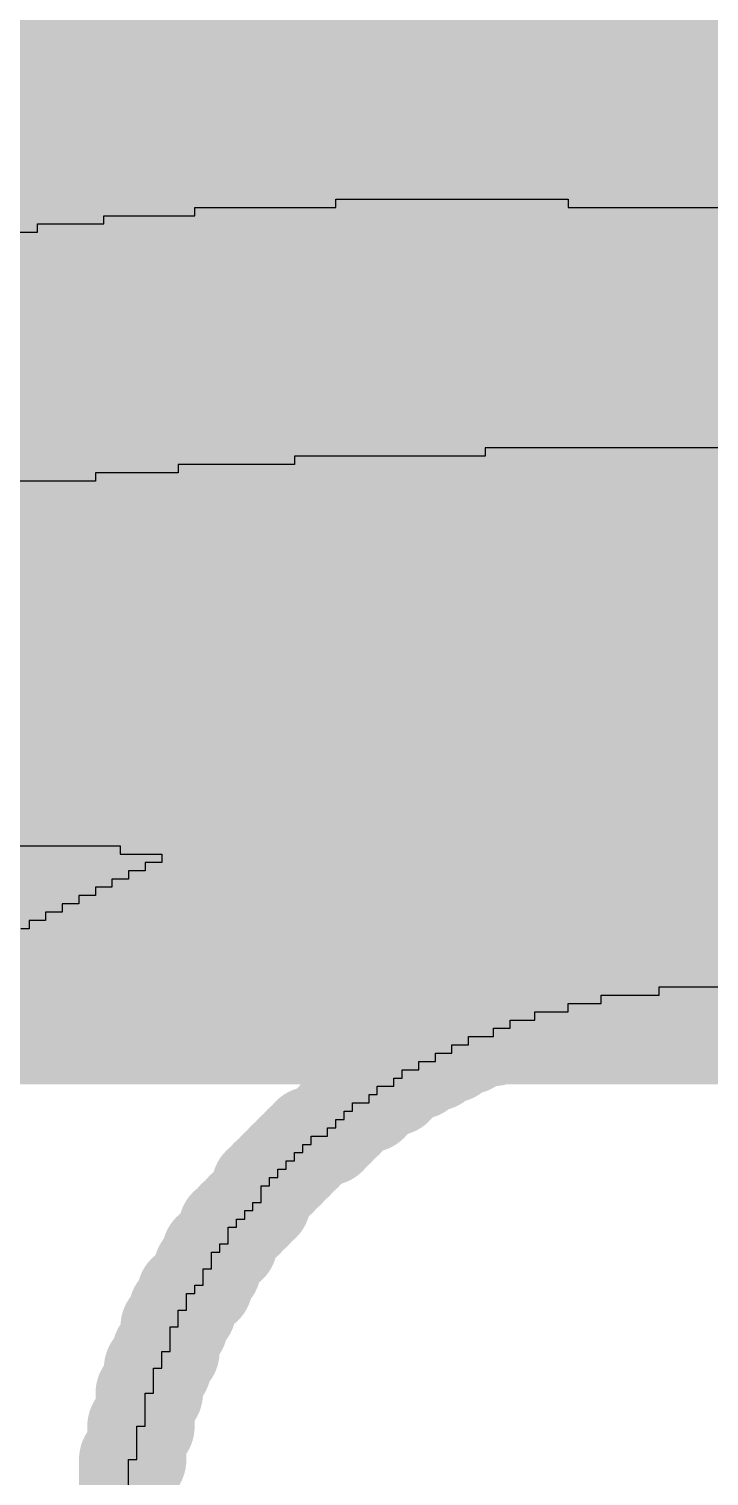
# Model space of a CAD drawing. Header units: inches. Extents: x -0.03 to 9.71, y 0.01 to 4.44.
# Drawn here: x 0.1701 to 0.2044, y 0.7502 to 0.8232 of the extents above; entities that cross this region are included whole.
import ezdxf

# ---------------------------------------------------------------- set-up
doc = ezdxf.new("R2010")
doc.units = ezdxf.units.IN
doc.header["$MEASUREMENT"] = 0
doc.layers.add('Bottom Solder', color=6, linetype='Continuous')
doc.layers.add('Top Overlay', color=2, linetype='Continuous')

msp = doc.modelspace()

# ---------------------------------------------------------------- hatches: boundary and pattern name
at = {"layer": 'Bottom Solder'}
msp.add_hatch(color=6, dxfattribs=at).paths.add_polyline_path([(0.025136, 0.77), (4.305573, 0.77), (4.305573, 0.976379), (0.025136, 0.976379)])

# ---------------------------------------------------------------- linework, layer by layer
at = {"layer": 'Top Overlay'}
for p, q in [((0.185575, 0.814225), (0.185575, 0.814642)), ((0.185575, 0.814642), (0.197284, 0.814642)), ((0.197284, 0.814642), (0.197284, 0.814225)), ((0.173867, 0.81339), (0.173867, 0.813807)), ((0.173867, 0.813807), (0.178469, 0.813807)), ((0.178469, 0.813807), (0.178469, 0.814225)), ((0.178469, 0.814225), (0.185575, 0.814225)), ((0.197284, 0.814225), (0.206902, 0.814225)), ((0.170524, 0.812969), (0.170524, 0.81339)), ((0.170524, 0.81339), (0.173867, 0.81339)), ((0.167595, 0.812969), (0.170524, 0.812969)), ((0.208992, 0.802099), (0.193103, 0.802099)), ((0.193103, 0.802099), (0.193103, 0.801681)), ((0.193103, 0.801681), (0.183485, 0.801681)), ((0.183485, 0.801681), (0.183485, 0.801264)), ((0.17763, 0.800843), (0.173449, 0.800843)), ((0.173449, 0.800843), (0.173449, 0.800425)), ((0.183485, 0.801264), (0.17763, 0.801264)), ((0.17763, 0.801264), (0.17763, 0.800843)), ((0.173449, 0.800425), (0.169268, 0.800425)), ((0.15965, 0.782028), (0.174705, 0.782028)), ((0.174705, 0.782028), (0.174705, 0.78161)), ((0.174705, 0.78161), (0.176796, 0.78161)), ((0.176796, 0.78161), (0.176796, 0.781189)), ((0.176796, 0.781189), (0.175957, 0.781189)), ((0.175957, 0.781189), (0.175957, 0.780772)), ((0.175122, 0.780354), (0.174284, 0.780354)), ((0.174284, 0.780354), (0.174284, 0.779937)), ((0.175957, 0.780772), (0.175122, 0.780772)), ((0.175122, 0.780772), (0.175122, 0.780354)), ((0.173449, 0.779516), (0.172615, 0.779516)), ((0.172615, 0.779516), (0.172615, 0.779099)), ((0.174284, 0.779937), (0.173449, 0.779937)), ((0.173449, 0.779937), (0.173449, 0.779516)), ((0.171776, 0.778681), (0.170941, 0.778681)), ((0.170941, 0.778681), (0.170941, 0.778264)), ((0.172615, 0.779099), (0.171776, 0.779099)), ((0.171776, 0.779099), (0.171776, 0.778681)), ((0.170941, 0.778264), (0.170103, 0.778264)), ((0.170103, 0.778264), (0.170103, 0.777846)), ((0.170103, 0.777846), (0.169685, 0.777846)), ((0.198957, 0.774083), (0.198957, 0.7745)), ((0.198957, 0.7745), (0.201886, 0.7745)), ((0.201886, 0.7745), (0.201886, 0.774917)), ((0.201886, 0.774917), (0.208158, 0.774917)), ((0.195611, 0.773244), (0.195611, 0.773665)), ((0.195611, 0.773665), (0.197284, 0.773665)), ((0.197284, 0.773665), (0.197284, 0.774083)), ((0.197284, 0.774083), (0.198957, 0.774083)), ((0.194359, 0.772827), (0.194359, 0.773244)), ((0.194359, 0.773244), (0.195611, 0.773244)), ((0.192268, 0.771992), (0.192268, 0.772409)), ((0.192268, 0.772409), (0.19352, 0.772409)), ((0.19352, 0.772409), (0.19352, 0.772827)), ((0.19352, 0.772827), (0.194359, 0.772827)), ((0.190595, 0.771154), (0.190595, 0.771575)), ((0.190595, 0.771575), (0.19143, 0.771575)), ((0.19143, 0.771575), (0.19143, 0.771992)), ((0.19143, 0.771992), (0.192268, 0.771992)), ((0.188922, 0.770319), (0.188922, 0.770736)), ((0.188922, 0.770736), (0.189756, 0.770736)), ((0.189756, 0.770736), (0.189756, 0.771154)), ((0.189756, 0.771154), (0.190595, 0.771154)), ((0.188504, 0.769902), (0.188504, 0.770319)), ((0.188504, 0.770319), (0.188922, 0.770319)), ((0.187248, 0.769063), (0.187248, 0.76948)), ((0.187248, 0.76948), (0.187666, 0.76948)), ((0.187666, 0.76948), (0.187666, 0.769902)), ((0.187666, 0.769902), (0.188504, 0.769902)), ((0.185993, 0.768228), (0.185993, 0.768646)), ((0.185993, 0.768646), (0.186414, 0.768646)), ((0.186414, 0.768646), (0.186414, 0.769063)), ((0.186414, 0.769063), (0.187248, 0.769063)), ((0.185158, 0.76739), (0.185158, 0.767811)), ((0.185158, 0.767811), (0.185575, 0.767811)), ((0.185575, 0.767811), (0.185575, 0.768228)), ((0.185575, 0.768228), (0.185993, 0.768228)), ((0.184323, 0.766972), (0.184323, 0.76739)), ((0.184323, 0.76739), (0.185158, 0.76739)), ((0.183485, 0.766138), (0.183485, 0.766555)), ((0.183485, 0.766555), (0.183902, 0.766555)), ((0.183902, 0.766555), (0.183902, 0.766972)), ((0.183902, 0.766972), (0.184323, 0.766972)), ((0.18265, 0.765299), (0.18265, 0.765717)), ((0.18265, 0.765717), (0.183067, 0.765717)), ((0.183067, 0.765717), (0.183067, 0.766138)), ((0.183067, 0.766138), (0.183485, 0.766138)), ((0.181811, 0.764047), (0.181811, 0.764882)), ((0.181811, 0.764882), (0.182229, 0.764882)), ((0.182229, 0.764882), (0.182229, 0.765299)), ((0.182229, 0.765299), (0.18265, 0.765299)), ((0.180977, 0.763209), (0.180977, 0.76363)), ((0.180977, 0.76363), (0.181394, 0.76363)), ((0.181394, 0.76363), (0.181394, 0.764047)), ((0.181394, 0.764047), (0.181811, 0.764047)), ((0.180138, 0.761957), (0.180138, 0.762791)), ((0.180138, 0.762791), (0.180559, 0.762791)), ((0.180559, 0.762791), (0.180559, 0.763209)), ((0.180559, 0.763209), (0.180977, 0.763209)), ((0.179721, 0.761536), (0.179721, 0.761957)), ((0.179721, 0.761957), (0.180138, 0.761957)), ((0.179304, 0.760701), (0.179304, 0.761536)), ((0.179304, 0.761536), (0.179721, 0.761536)), ((0.178886, 0.759866), (0.178886, 0.760701)), ((0.178886, 0.760701), (0.179304, 0.760701)), ((0.178469, 0.759445), (0.178469, 0.759866)), ((0.178469, 0.759866), (0.178886, 0.759866)), ((0.178048, 0.75861), (0.178048, 0.759445)), ((0.178048, 0.759445), (0.178469, 0.759445)), ((0.17763, 0.757776), (0.17763, 0.75861)), ((0.17763, 0.75861), (0.178048, 0.75861)), ((0.177213, 0.75652), (0.177213, 0.757776)), ((0.177213, 0.757776), (0.17763, 0.757776)), ((0.176796, 0.755681), (0.176796, 0.75652)), ((0.176796, 0.75652), (0.177213, 0.75652)), ((0.176378, 0.754429), (0.176378, 0.755681)), ((0.176378, 0.755681), (0.176796, 0.755681)), ((0.175957, 0.752756), (0.175957, 0.754429)), ((0.175957, 0.754429), (0.176378, 0.754429)), ((0.17554, 0.751083), (0.17554, 0.752756)), ((0.17554, 0.752756), (0.175957, 0.752756)), ((0.175122, 0.746484), (0.175122, 0.751083)), ((0.175122, 0.751083), (0.17554, 0.751083))]:
    msp.add_line(p, q, dxfattribs=at)
for points in [[(0.178469, 0.814225, 0.005, 0.005, 0), (0.185575, 0.814225, 0.005, 0.005, 0)], [(0.178469, 0.813807, 0.005, 0.005, 0), (0.178469, 0.814225, 0.005, 0.005, 0)], [(0.185575, 0.814642, 0.005, 0.005, 0), (0.197284, 0.814642, 0.005, 0.005, 0)], [(0.185575, 0.814225, 0.005, 0.005, 0), (0.185575, 0.814642, 0.005, 0.005, 0)], [(0.197284, 0.814225, 0.005, 0.005, 0), (0.197284, 0.814642, 0.005, 0.005, 0)], [(0.197284, 0.814225, 0.005, 0.005, 0), (0.206902, 0.814225, 0.005, 0.005, 0)], [(0.173867, 0.813807, 0.005, 0.005, 0), (0.178469, 0.813807, 0.005, 0.005, 0)], [(0.173867, 0.81339, 0.005, 0.005, 0), (0.173867, 0.813807, 0.005, 0.005, 0)], [(0.167595, 0.812969, 0.005, 0.005, 0), (0.170524, 0.812969, 0.005, 0.005, 0)], [(0.170524, 0.812969, 0.005, 0.005, 0), (0.170524, 0.81339, 0.005, 0.005, 0)], [(0.170524, 0.81339, 0.005, 0.005, 0), (0.173867, 0.81339, 0.005, 0.005, 0)], [(0.193103, 0.801681, 0.005, 0.005, 0), (0.193103, 0.802099, 0.005, 0.005, 0)], [(0.193103, 0.802099, 0.005, 0.005, 0), (0.208992, 0.802099, 0.005, 0.005, 0)], [(0.17763, 0.800843, 0.005, 0.005, 0), (0.17763, 0.801264, 0.005, 0.005, 0)], [(0.17763, 0.801264, 0.005, 0.005, 0), (0.183485, 0.801264, 0.005, 0.005, 0)], [(0.183485, 0.801264, 0.005, 0.005, 0), (0.183485, 0.801681, 0.005, 0.005, 0)], [(0.183485, 0.801681, 0.005, 0.005, 0), (0.193103, 0.801681, 0.005, 0.005, 0)], [(0.169268, 0.800008, 0.005, 0.005, 0), (0.169268, 0.800425, 0.005, 0.005, 0)], [(0.169268, 0.800425, 0.005, 0.005, 0), (0.173449, 0.800425, 0.005, 0.005, 0)], [(0.173449, 0.800425, 0.005, 0.005, 0), (0.173449, 0.800843, 0.005, 0.005, 0)], [(0.173449, 0.800843, 0.005, 0.005, 0), (0.17763, 0.800843, 0.005, 0.005, 0)], [(0.165922, 0.800008, 0.005, 0.005, 0), (0.169268, 0.800008, 0.005, 0.005, 0)], [(0.15965, 0.782028, 0.005, 0.005, 0), (0.174705, 0.782028, 0.005, 0.005, 0)], [(0.174705, 0.78161, 0.005, 0.005, 0), (0.174705, 0.782028, 0.005, 0.005, 0)], [(0.174705, 0.78161, 0.005, 0.005, 0), (0.176796, 0.78161, 0.005, 0.005, 0)], [(0.176796, 0.781189, 0.005, 0.005, 0), (0.176796, 0.78161, 0.005, 0.005, 0)], [(0.175122, 0.780354, 0.005, 0.005, 0), (0.175122, 0.780772, 0.005, 0.005, 0)], [(0.175122, 0.780772, 0.005, 0.005, 0), (0.175957, 0.780772, 0.005, 0.005, 0)], [(0.175957, 0.780772, 0.005, 0.005, 0), (0.175957, 0.781189, 0.005, 0.005, 0)], [(0.175957, 0.781189, 0.005, 0.005, 0), (0.176796, 0.781189, 0.005, 0.005, 0)], [(0.173449, 0.779937, 0.005, 0.005, 0), (0.174284, 0.779937, 0.005, 0.005, 0)], [(0.173449, 0.779516, 0.005, 0.005, 0), (0.173449, 0.779937, 0.005, 0.005, 0)], [(0.174284, 0.779937, 0.005, 0.005, 0), (0.174284, 0.780354, 0.005, 0.005, 0)], [(0.174284, 0.780354, 0.005, 0.005, 0), (0.175122, 0.780354, 0.005, 0.005, 0)], [(0.171776, 0.778681, 0.005, 0.005, 0), (0.171776, 0.779099, 0.005, 0.005, 0)], [(0.171776, 0.779099, 0.005, 0.005, 0), (0.172615, 0.779099, 0.005, 0.005, 0)], [(0.172615, 0.779099, 0.005, 0.005, 0), (0.172615, 0.779516, 0.005, 0.005, 0)], [(0.172615, 0.779516, 0.005, 0.005, 0), (0.173449, 0.779516, 0.005, 0.005, 0)], [(0.170941, 0.778681, 0.005, 0.005, 0), (0.171776, 0.778681, 0.005, 0.005, 0)], [(0.170941, 0.778264, 0.005, 0.005, 0), (0.170941, 0.778681, 0.005, 0.005, 0)], [(0.169685, 0.777425, 0.005, 0.005, 0), (0.169685, 0.777846, 0.005, 0.005, 0)], [(0.169685, 0.777846, 0.005, 0.005, 0), (0.170103, 0.777846, 0.005, 0.005, 0)], [(0.170103, 0.778264, 0.005, 0.005, 0), (0.170941, 0.778264, 0.005, 0.005, 0)], [(0.170103, 0.777846, 0.005, 0.005, 0), (0.170103, 0.778264, 0.005, 0.005, 0)], [(0.168012, 0.776591, 0.005, 0.005, 0), (0.168012, 0.777008, 0.005, 0.005, 0)], [(0.168012, 0.777008, 0.005, 0.005, 0), (0.168851, 0.777008, 0.005, 0.005, 0)], [(0.168851, 0.777425, 0.005, 0.005, 0), (0.169685, 0.777425, 0.005, 0.005, 0)], [(0.168851, 0.777008, 0.005, 0.005, 0), (0.168851, 0.777425, 0.005, 0.005, 0)], [(0.167595, 0.776591, 0.005, 0.005, 0), (0.168012, 0.776591, 0.005, 0.005, 0)], [(0.201886, 0.774917, 0.005, 0.005, 0), (0.208158, 0.774917, 0.005, 0.005, 0)], [(0.201886, 0.7745, 0.005, 0.005, 0), (0.201886, 0.774917, 0.005, 0.005, 0)], [(0.197284, 0.774083, 0.005, 0.005, 0), (0.198957, 0.774083, 0.005, 0.005, 0)], [(0.197284, 0.773665, 0.005, 0.005, 0), (0.197284, 0.774083, 0.005, 0.005, 0)], [(0.198957, 0.7745, 0.005, 0.005, 0), (0.201886, 0.7745, 0.005, 0.005, 0)], [(0.198957, 0.774083, 0.005, 0.005, 0), (0.198957, 0.7745, 0.005, 0.005, 0)], [(0.195611, 0.773244, 0.005, 0.005, 0), (0.195611, 0.773665, 0.005, 0.005, 0)], [(0.195611, 0.773665, 0.005, 0.005, 0), (0.197284, 0.773665, 0.005, 0.005, 0)], [(0.19352, 0.772827, 0.005, 0.005, 0), (0.194359, 0.772827, 0.005, 0.005, 0)], [(0.19352, 0.772409, 0.005, 0.005, 0), (0.19352, 0.772827, 0.005, 0.005, 0)], [(0.194359, 0.773244, 0.005, 0.005, 0), (0.195611, 0.773244, 0.005, 0.005, 0)], [(0.194359, 0.772827, 0.005, 0.005, 0), (0.194359, 0.773244, 0.005, 0.005, 0)], [(0.19143, 0.771992, 0.005, 0.005, 0), (0.192268, 0.771992, 0.005, 0.005, 0)], [(0.19143, 0.771575, 0.005, 0.005, 0), (0.19143, 0.771992, 0.005, 0.005, 0)], [(0.192268, 0.772409, 0.005, 0.005, 0), (0.19352, 0.772409, 0.005, 0.005, 0)], [(0.192268, 0.771992, 0.005, 0.005, 0), (0.192268, 0.772409, 0.005, 0.005, 0)], [(0.189756, 0.770736, 0.005, 0.005, 0), (0.189756, 0.771154, 0.005, 0.005, 0)], [(0.189756, 0.771154, 0.005, 0.005, 0), (0.190595, 0.771154, 0.005, 0.005, 0)], [(0.190595, 0.771575, 0.005, 0.005, 0), (0.19143, 0.771575, 0.005, 0.005, 0)], [(0.190595, 0.771154, 0.005, 0.005, 0), (0.190595, 0.771575, 0.005, 0.005, 0)], [(0.188922, 0.770736, 0.005, 0.005, 0), (0.189756, 0.770736, 0.005, 0.005, 0)], [(0.188922, 0.770319, 0.005, 0.005, 0), (0.188922, 0.770736, 0.005, 0.005, 0)], [(0.187666, 0.769902, 0.005, 0.005, 0), (0.188504, 0.769902, 0.005, 0.005, 0)], [(0.187666, 0.76948, 0.005, 0.005, 0), (0.187666, 0.769902, 0.005, 0.005, 0)], [(0.188504, 0.769902, 0.005, 0.005, 0), (0.188504, 0.770319, 0.005, 0.005, 0)], [(0.188504, 0.770319, 0.005, 0.005, 0), (0.188922, 0.770319, 0.005, 0.005, 0)], [(0.186414, 0.769063, 0.005, 0.005, 0), (0.187248, 0.769063, 0.005, 0.005, 0)], [(0.186414, 0.768646, 0.005, 0.005, 0), (0.186414, 0.769063, 0.005, 0.005, 0)], [(0.187248, 0.769063, 0.005, 0.005, 0), (0.187248, 0.76948, 0.005, 0.005, 0)], [(0.187248, 0.76948, 0.005, 0.005, 0), (0.187666, 0.76948, 0.005, 0.005, 0)], [(0.185575, 0.768228, 0.005, 0.005, 0), (0.185993, 0.768228, 0.005, 0.005, 0)], [(0.185575, 0.767811, 0.005, 0.005, 0), (0.185575, 0.768228, 0.005, 0.005, 0)], [(0.185993, 0.768228, 0.005, 0.005, 0), (0.185993, 0.768646, 0.005, 0.005, 0)], [(0.185993, 0.768646, 0.005, 0.005, 0), (0.186414, 0.768646, 0.005, 0.005, 0)], [(0.185158, 0.76739, 0.005, 0.005, 0), (0.185158, 0.767811, 0.005, 0.005, 0)], [(0.185158, 0.767811, 0.005, 0.005, 0), (0.185575, 0.767811, 0.005, 0.005, 0)], [(0.183902, 0.766972, 0.005, 0.005, 0), (0.184323, 0.766972, 0.005, 0.005, 0)], [(0.183902, 0.766555, 0.005, 0.005, 0), (0.183902, 0.766972, 0.005, 0.005, 0)], [(0.184323, 0.766972, 0.005, 0.005, 0), (0.184323, 0.76739, 0.005, 0.005, 0)], [(0.184323, 0.76739, 0.005, 0.005, 0), (0.185158, 0.76739, 0.005, 0.005, 0)], [(0.183067, 0.766138, 0.005, 0.005, 0), (0.183485, 0.766138, 0.005, 0.005, 0)], [(0.183067, 0.765717, 0.005, 0.005, 0), (0.183067, 0.766138, 0.005, 0.005, 0)], [(0.183485, 0.766555, 0.005, 0.005, 0), (0.183902, 0.766555, 0.005, 0.005, 0)], [(0.183485, 0.766138, 0.005, 0.005, 0), (0.183485, 0.766555, 0.005, 0.005, 0)], [(0.182229, 0.764882, 0.005, 0.005, 0), (0.182229, 0.765299, 0.005, 0.005, 0)], [(0.182229, 0.765299, 0.005, 0.005, 0), (0.18265, 0.765299, 0.005, 0.005, 0)], [(0.18265, 0.765717, 0.005, 0.005, 0), (0.183067, 0.765717, 0.005, 0.005, 0)], [(0.18265, 0.765299, 0.005, 0.005, 0), (0.18265, 0.765717, 0.005, 0.005, 0)], [(0.181811, 0.764465, 0.005, 0.005, 0), (0.181811, 0.764882, 0.005, 0.005, 0)], [(0.181811, 0.764882, 0.005, 0.005, 0), (0.182229, 0.764882, 0.005, 0.005, 0)], [(0.181394, 0.764047, 0.005, 0.005, 0), (0.181811, 0.764047, 0.005, 0.005, 0)], [(0.181394, 0.76363, 0.005, 0.005, 0), (0.181394, 0.764047, 0.005, 0.005, 0)], [(0.181811, 0.764047, 0.005, 0.005, 0), (0.181811, 0.764465, 0.005, 0.005, 0)], [(0.180559, 0.763209, 0.005, 0.005, 0), (0.180977, 0.763209, 0.005, 0.005, 0)], [(0.180559, 0.762791, 0.005, 0.005, 0), (0.180559, 0.763209, 0.005, 0.005, 0)], [(0.180977, 0.76363, 0.005, 0.005, 0), (0.181394, 0.76363, 0.005, 0.005, 0)], [(0.180977, 0.763209, 0.005, 0.005, 0), (0.180977, 0.76363, 0.005, 0.005, 0)], [(0.180138, 0.762791, 0.005, 0.005, 0), (0.180559, 0.762791, 0.005, 0.005, 0)], [(0.180138, 0.762374, 0.005, 0.005, 0), (0.180138, 0.762791, 0.005, 0.005, 0)], [(0.180138, 0.761957, 0.005, 0.005, 0), (0.180138, 0.762374, 0.005, 0.005, 0)], [(0.179721, 0.761536, 0.005, 0.005, 0), (0.179721, 0.761957, 0.005, 0.005, 0)], [(0.179721, 0.761957, 0.005, 0.005, 0), (0.180138, 0.761957, 0.005, 0.005, 0)], [(0.179304, 0.761118, 0.005, 0.005, 0), (0.179304, 0.761536, 0.005, 0.005, 0)], [(0.179304, 0.761536, 0.005, 0.005, 0), (0.179721, 0.761536, 0.005, 0.005, 0)], [(0.179304, 0.760701, 0.005, 0.005, 0), (0.179304, 0.761118, 0.005, 0.005, 0)], [(0.178886, 0.760701, 0.005, 0.005, 0), (0.179304, 0.760701, 0.005, 0.005, 0)], [(0.178886, 0.760284, 0.005, 0.005, 0), (0.178886, 0.760701, 0.005, 0.005, 0)], [(0.178886, 0.759866, 0.005, 0.005, 0), (0.178886, 0.760284, 0.005, 0.005, 0)], [(0.178048, 0.759445, 0.005, 0.005, 0), (0.178469, 0.759445, 0.005, 0.005, 0)], [(0.178048, 0.759028, 0.005, 0.005, 0), (0.178048, 0.759445, 0.005, 0.005, 0)], [(0.178469, 0.759866, 0.005, 0.005, 0), (0.178886, 0.759866, 0.005, 0.005, 0)], [(0.178469, 0.759445, 0.005, 0.005, 0), (0.178469, 0.759866, 0.005, 0.005, 0)], [(0.178048, 0.75861, 0.005, 0.005, 0), (0.178048, 0.759028, 0.005, 0.005, 0)], [(0.17763, 0.758193, 0.005, 0.005, 0), (0.17763, 0.75861, 0.005, 0.005, 0)], [(0.17763, 0.75861, 0.005, 0.005, 0), (0.178048, 0.75861, 0.005, 0.005, 0)], [(0.17763, 0.757776, 0.005, 0.005, 0), (0.17763, 0.758193, 0.005, 0.005, 0)], [(0.177213, 0.757776, 0.005, 0.005, 0), (0.17763, 0.757776, 0.005, 0.005, 0)], [(0.177213, 0.757354, 0.005, 0.005, 0), (0.177213, 0.757776, 0.005, 0.005, 0)], [(0.177213, 0.756937, 0.005, 0.005, 0), (0.177213, 0.757354, 0.005, 0.005, 0)], [(0.176796, 0.75652, 0.005, 0.005, 0), (0.177213, 0.75652, 0.005, 0.005, 0)], [(0.176796, 0.756102, 0.005, 0.005, 0), (0.176796, 0.75652, 0.005, 0.005, 0)], [(0.177213, 0.75652, 0.005, 0.005, 0), (0.177213, 0.756937, 0.005, 0.005, 0)], [(0.176796, 0.755681, 0.005, 0.005, 0), (0.176796, 0.756102, 0.005, 0.005, 0)], [(0.176378, 0.755681, 0.005, 0.005, 0), (0.176796, 0.755681, 0.005, 0.005, 0)], [(0.176378, 0.755264, 0.005, 0.005, 0), (0.176378, 0.755681, 0.005, 0.005, 0)], [(0.176378, 0.754846, 0.005, 0.005, 0), (0.176378, 0.755264, 0.005, 0.005, 0)], [(0.175957, 0.754012, 0.005, 0.005, 0), (0.175957, 0.754429, 0.005, 0.005, 0)], [(0.175957, 0.754429, 0.005, 0.005, 0), (0.176378, 0.754429, 0.005, 0.005, 0)], [(0.176378, 0.754429, 0.005, 0.005, 0), (0.176378, 0.754846, 0.005, 0.005, 0)], [(0.175957, 0.753591, 0.005, 0.005, 0), (0.175957, 0.754012, 0.005, 0.005, 0)], [(0.175957, 0.753173, 0.005, 0.005, 0), (0.175957, 0.753591, 0.005, 0.005, 0)], [(0.175957, 0.752756, 0.005, 0.005, 0), (0.175957, 0.753173, 0.005, 0.005, 0)], [(0.17554, 0.752339, 0.005, 0.005, 0), (0.17554, 0.752756, 0.005, 0.005, 0)], [(0.17554, 0.752756, 0.005, 0.005, 0), (0.175957, 0.752756, 0.005, 0.005, 0)], [(0.17554, 0.751917, 0.005, 0.005, 0), (0.17554, 0.752339, 0.005, 0.005, 0)], [(0.17554, 0.7515, 0.005, 0.005, 0), (0.17554, 0.751917, 0.005, 0.005, 0)], [(0.17554, 0.751083, 0.005, 0.005, 0), (0.17554, 0.7515, 0.005, 0.005, 0)], [(0.175122, 0.751083, 0.005, 0.005, 0), (0.17554, 0.751083, 0.005, 0.005, 0)], [(0.175122, 0.750665, 0.005, 0.005, 0), (0.175122, 0.751083, 0.005, 0.005, 0)], [(0.175122, 0.750248, 0.005, 0.005, 0), (0.175122, 0.750665, 0.005, 0.005, 0)], [(0.175122, 0.749831, 0.005, 0.005, 0), (0.175122, 0.750248, 0.005, 0.005, 0)], [(0.175122, 0.749409, 0.005, 0.005, 0), (0.175122, 0.749831, 0.005, 0.005, 0)], [(0.175122, 0.748992, 0.005, 0.005, 0), (0.175122, 0.749409, 0.005, 0.005, 0)], [(0.175122, 0.748575, 0.005, 0.005, 0), (0.175122, 0.748992, 0.005, 0.005, 0)], [(0.175122, 0.748158, 0.005, 0.005, 0), (0.175122, 0.748575, 0.005, 0.005, 0)], [(0.175122, 0.747736, 0.005, 0.005, 0), (0.175122, 0.748158, 0.005, 0.005, 0)]]:
    msp.add_lwpolyline(points, format="xyseb", dxfattribs=at)
for points in [[(0.177219, 0.814225, 0.0025, 0.0025, 1), (0.179719, 0.814225, 0.0025, 0.0025, 1)], [(0.177219, 0.814225, 0.0025, 0.0025, 1), (0.179719, 0.814225, 0.0025, 0.0025, 1)], [(0.184325, 0.814642, 0.0025, 0.0025, 1), (0.186825, 0.814642, 0.0025, 0.0025, 1)], [(0.184325, 0.814642, 0.0025, 0.0025, 1), (0.186825, 0.814642, 0.0025, 0.0025, 1)], [(0.184325, 0.814225, 0.0025, 0.0025, 1), (0.186825, 0.814225, 0.0025, 0.0025, 1)], [(0.184325, 0.814225, 0.0025, 0.0025, 1), (0.186825, 0.814225, 0.0025, 0.0025, 1)], [(0.196034, 0.814642, 0.0025, 0.0025, 1), (0.198534, 0.814642, 0.0025, 0.0025, 1)], [(0.196034, 0.814642, 0.0025, 0.0025, 1), (0.198534, 0.814642, 0.0025, 0.0025, 1)], [(0.196034, 0.814225, 0.0025, 0.0025, 1), (0.198534, 0.814225, 0.0025, 0.0025, 1)], [(0.196034, 0.814225, 0.0025, 0.0025, 1), (0.198534, 0.814225, 0.0025, 0.0025, 1)], [(0.172617, 0.813807, 0.0025, 0.0025, 1), (0.175117, 0.813807, 0.0025, 0.0025, 1)], [(0.172617, 0.813807, 0.0025, 0.0025, 1), (0.175117, 0.813807, 0.0025, 0.0025, 1)], [(0.177219, 0.813807, 0.0025, 0.0025, 1), (0.179719, 0.813807, 0.0025, 0.0025, 1)], [(0.177219, 0.813807, 0.0025, 0.0025, 1), (0.179719, 0.813807, 0.0025, 0.0025, 1)], [(0.169274, 0.81339, 0.0025, 0.0025, 1), (0.171774, 0.81339, 0.0025, 0.0025, 1)], [(0.169274, 0.81339, 0.0025, 0.0025, 1), (0.171774, 0.81339, 0.0025, 0.0025, 1)], [(0.169274, 0.812969, 0.0025, 0.0025, 1), (0.171774, 0.812969, 0.0025, 0.0025, 1)], [(0.169274, 0.812969, 0.0025, 0.0025, 1), (0.171774, 0.812969, 0.0025, 0.0025, 1)], [(0.172617, 0.81339, 0.0025, 0.0025, 1), (0.175117, 0.81339, 0.0025, 0.0025, 1)], [(0.172617, 0.81339, 0.0025, 0.0025, 1), (0.175117, 0.81339, 0.0025, 0.0025, 1)], [(0.191853, 0.802099, 0.0025, 0.0025, 1), (0.194353, 0.802099, 0.0025, 0.0025, 1)], [(0.191853, 0.802099, 0.0025, 0.0025, 1), (0.194353, 0.802099, 0.0025, 0.0025, 1)], [(0.17638, 0.801264, 0.0025, 0.0025, 1), (0.17888, 0.801264, 0.0025, 0.0025, 1)], [(0.17638, 0.801264, 0.0025, 0.0025, 1), (0.17888, 0.801264, 0.0025, 0.0025, 1)], [(0.182235, 0.801681, 0.0025, 0.0025, 1), (0.184735, 0.801681, 0.0025, 0.0025, 1)], [(0.182235, 0.801681, 0.0025, 0.0025, 1), (0.184735, 0.801681, 0.0025, 0.0025, 1)], [(0.182235, 0.801264, 0.0025, 0.0025, 1), (0.184735, 0.801264, 0.0025, 0.0025, 1)], [(0.182235, 0.801264, 0.0025, 0.0025, 1), (0.184735, 0.801264, 0.0025, 0.0025, 1)], [(0.191853, 0.801681, 0.0025, 0.0025, 1), (0.194353, 0.801681, 0.0025, 0.0025, 1)], [(0.191853, 0.801681, 0.0025, 0.0025, 1), (0.194353, 0.801681, 0.0025, 0.0025, 1)], [(0.168018, 0.800425, 0.0025, 0.0025, 1), (0.170518, 0.800425, 0.0025, 0.0025, 1)], [(0.168018, 0.800425, 0.0025, 0.0025, 1), (0.170518, 0.800425, 0.0025, 0.0025, 1)], [(0.172199, 0.800843, 0.0025, 0.0025, 1), (0.174699, 0.800843, 0.0025, 0.0025, 1)], [(0.172199, 0.800843, 0.0025, 0.0025, 1), (0.174699, 0.800843, 0.0025, 0.0025, 1)], [(0.172199, 0.800425, 0.0025, 0.0025, 1), (0.174699, 0.800425, 0.0025, 0.0025, 1)], [(0.172199, 0.800425, 0.0025, 0.0025, 1), (0.174699, 0.800425, 0.0025, 0.0025, 1)], [(0.17638, 0.800843, 0.0025, 0.0025, 1), (0.17888, 0.800843, 0.0025, 0.0025, 1)], [(0.17638, 0.800843, 0.0025, 0.0025, 1), (0.17888, 0.800843, 0.0025, 0.0025, 1)], [(0.168018, 0.800008, 0.0025, 0.0025, 1), (0.170518, 0.800008, 0.0025, 0.0025, 1)], [(0.168018, 0.800008, 0.0025, 0.0025, 1), (0.170518, 0.800008, 0.0025, 0.0025, 1)], [(0.173455, 0.782028, 0.0025, 0.0025, 1), (0.175955, 0.782028, 0.0025, 0.0025, 1)], [(0.173455, 0.782028, 0.0025, 0.0025, 1), (0.175955, 0.782028, 0.0025, 0.0025, 1)], [(0.173455, 0.78161, 0.0025, 0.0025, 1), (0.175955, 0.78161, 0.0025, 0.0025, 1)], [(0.173455, 0.78161, 0.0025, 0.0025, 1), (0.175955, 0.78161, 0.0025, 0.0025, 1)], [(0.175546, 0.78161, 0.0025, 0.0025, 1), (0.178046, 0.78161, 0.0025, 0.0025, 1)], [(0.175546, 0.78161, 0.0025, 0.0025, 1), (0.178046, 0.78161, 0.0025, 0.0025, 1)], [(0.173872, 0.780772, 0.0025, 0.0025, 1), (0.176372, 0.780772, 0.0025, 0.0025, 1)], [(0.173872, 0.780772, 0.0025, 0.0025, 1), (0.176372, 0.780772, 0.0025, 0.0025, 1)], [(0.174707, 0.781189, 0.0025, 0.0025, 1), (0.177207, 0.781189, 0.0025, 0.0025, 1)], [(0.174707, 0.781189, 0.0025, 0.0025, 1), (0.177207, 0.781189, 0.0025, 0.0025, 1)], [(0.174707, 0.780772, 0.0025, 0.0025, 1), (0.177207, 0.780772, 0.0025, 0.0025, 1)], [(0.174707, 0.780772, 0.0025, 0.0025, 1), (0.177207, 0.780772, 0.0025, 0.0025, 1)], [(0.175546, 0.781189, 0.0025, 0.0025, 1), (0.178046, 0.781189, 0.0025, 0.0025, 1)], [(0.175546, 0.781189, 0.0025, 0.0025, 1), (0.178046, 0.781189, 0.0025, 0.0025, 1)], [(0.172199, 0.779937, 0.0025, 0.0025, 1), (0.174699, 0.779937, 0.0025, 0.0025, 1)], [(0.172199, 0.779937, 0.0025, 0.0025, 1), (0.174699, 0.779937, 0.0025, 0.0025, 1)], [(0.173034, 0.780354, 0.0025, 0.0025, 1), (0.175534, 0.780354, 0.0025, 0.0025, 1)], [(0.173034, 0.780354, 0.0025, 0.0025, 1), (0.175534, 0.780354, 0.0025, 0.0025, 1)], [(0.173034, 0.779937, 0.0025, 0.0025, 1), (0.175534, 0.779937, 0.0025, 0.0025, 1)], [(0.173034, 0.779937, 0.0025, 0.0025, 1), (0.175534, 0.779937, 0.0025, 0.0025, 1)], [(0.173872, 0.780354, 0.0025, 0.0025, 1), (0.176372, 0.780354, 0.0025, 0.0025, 1)], [(0.173872, 0.780354, 0.0025, 0.0025, 1), (0.176372, 0.780354, 0.0025, 0.0025, 1)], [(0.170526, 0.779099, 0.0025, 0.0025, 1), (0.173026, 0.779099, 0.0025, 0.0025, 1)], [(0.170526, 0.779099, 0.0025, 0.0025, 1), (0.173026, 0.779099, 0.0025, 0.0025, 1)], [(0.171365, 0.779516, 0.0025, 0.0025, 1), (0.173865, 0.779516, 0.0025, 0.0025, 1)], [(0.171365, 0.779516, 0.0025, 0.0025, 1), (0.173865, 0.779516, 0.0025, 0.0025, 1)], [(0.171365, 0.779099, 0.0025, 0.0025, 1), (0.173865, 0.779099, 0.0025, 0.0025, 1)], [(0.171365, 0.779099, 0.0025, 0.0025, 1), (0.173865, 0.779099, 0.0025, 0.0025, 1)], [(0.172199, 0.779516, 0.0025, 0.0025, 1), (0.174699, 0.779516, 0.0025, 0.0025, 1)], [(0.172199, 0.779516, 0.0025, 0.0025, 1), (0.174699, 0.779516, 0.0025, 0.0025, 1)], [(0.169691, 0.778681, 0.0025, 0.0025, 1), (0.172191, 0.778681, 0.0025, 0.0025, 1)], [(0.169691, 0.778681, 0.0025, 0.0025, 1), (0.172191, 0.778681, 0.0025, 0.0025, 1)], [(0.170526, 0.778681, 0.0025, 0.0025, 1), (0.173026, 0.778681, 0.0025, 0.0025, 1)], [(0.170526, 0.778681, 0.0025, 0.0025, 1), (0.173026, 0.778681, 0.0025, 0.0025, 1)], [(0.168435, 0.777846, 0.0025, 0.0025, 1), (0.170935, 0.777846, 0.0025, 0.0025, 1)], [(0.168435, 0.777846, 0.0025, 0.0025, 1), (0.170935, 0.777846, 0.0025, 0.0025, 1)], [(0.168853, 0.778264, 0.0025, 0.0025, 1), (0.171353, 0.778264, 0.0025, 0.0025, 1)], [(0.168853, 0.778264, 0.0025, 0.0025, 1), (0.171353, 0.778264, 0.0025, 0.0025, 1)], [(0.168853, 0.777846, 0.0025, 0.0025, 1), (0.171353, 0.777846, 0.0025, 0.0025, 1)], [(0.168853, 0.777846, 0.0025, 0.0025, 1), (0.171353, 0.777846, 0.0025, 0.0025, 1)], [(0.169691, 0.778264, 0.0025, 0.0025, 1), (0.172191, 0.778264, 0.0025, 0.0025, 1)], [(0.169691, 0.778264, 0.0025, 0.0025, 1), (0.172191, 0.778264, 0.0025, 0.0025, 1)], [(0.166762, 0.777008, 0.0025, 0.0025, 1), (0.169262, 0.777008, 0.0025, 0.0025, 1)], [(0.166762, 0.777008, 0.0025, 0.0025, 1), (0.169262, 0.777008, 0.0025, 0.0025, 1)], [(0.167601, 0.777425, 0.0025, 0.0025, 1), (0.170101, 0.777425, 0.0025, 0.0025, 1)], [(0.167601, 0.777425, 0.0025, 0.0025, 1), (0.170101, 0.777425, 0.0025, 0.0025, 1)], [(0.167601, 0.777008, 0.0025, 0.0025, 1), (0.170101, 0.777008, 0.0025, 0.0025, 1)], [(0.167601, 0.777008, 0.0025, 0.0025, 1), (0.170101, 0.777008, 0.0025, 0.0025, 1)], [(0.168435, 0.777425, 0.0025, 0.0025, 1), (0.170935, 0.777425, 0.0025, 0.0025, 1)], [(0.168435, 0.777425, 0.0025, 0.0025, 1), (0.170935, 0.777425, 0.0025, 0.0025, 1)], [(0.166762, 0.776591, 0.0025, 0.0025, 1), (0.169262, 0.776591, 0.0025, 0.0025, 1)], [(0.166762, 0.776591, 0.0025, 0.0025, 1), (0.169262, 0.776591, 0.0025, 0.0025, 1)], [(0.200636, 0.774917, 0.0025, 0.0025, 1), (0.203136, 0.774917, 0.0025, 0.0025, 1)], [(0.200636, 0.774917, 0.0025, 0.0025, 1), (0.203136, 0.774917, 0.0025, 0.0025, 1)], [(0.196034, 0.774083, 0.0025, 0.0025, 1), (0.198534, 0.774083, 0.0025, 0.0025, 1)], [(0.196034, 0.774083, 0.0025, 0.0025, 1), (0.198534, 0.774083, 0.0025, 0.0025, 1)], [(0.197707, 0.7745, 0.0025, 0.0025, 1), (0.200207, 0.7745, 0.0025, 0.0025, 1)], [(0.197707, 0.7745, 0.0025, 0.0025, 1), (0.200207, 0.7745, 0.0025, 0.0025, 1)], [(0.197707, 0.774083, 0.0025, 0.0025, 1), (0.200207, 0.774083, 0.0025, 0.0025, 1)], [(0.197707, 0.774083, 0.0025, 0.0025, 1), (0.200207, 0.774083, 0.0025, 0.0025, 1)], [(0.200636, 0.7745, 0.0025, 0.0025, 1), (0.203136, 0.7745, 0.0025, 0.0025, 1)], [(0.200636, 0.7745, 0.0025, 0.0025, 1), (0.203136, 0.7745, 0.0025, 0.0025, 1)], [(0.194361, 0.773665, 0.0025, 0.0025, 1), (0.196861, 0.773665, 0.0025, 0.0025, 1)], [(0.194361, 0.773665, 0.0025, 0.0025, 1), (0.196861, 0.773665, 0.0025, 0.0025, 1)], [(0.196034, 0.773665, 0.0025, 0.0025, 1), (0.198534, 0.773665, 0.0025, 0.0025, 1)], [(0.196034, 0.773665, 0.0025, 0.0025, 1), (0.198534, 0.773665, 0.0025, 0.0025, 1)], [(0.19227, 0.772827, 0.0025, 0.0025, 1), (0.19477, 0.772827, 0.0025, 0.0025, 1)], [(0.19227, 0.772827, 0.0025, 0.0025, 1), (0.19477, 0.772827, 0.0025, 0.0025, 1)], [(0.193109, 0.773244, 0.0025, 0.0025, 1), (0.195609, 0.773244, 0.0025, 0.0025, 1)], [(0.193109, 0.773244, 0.0025, 0.0025, 1), (0.195609, 0.773244, 0.0025, 0.0025, 1)], [(0.193109, 0.772827, 0.0025, 0.0025, 1), (0.195609, 0.772827, 0.0025, 0.0025, 1)], [(0.193109, 0.772827, 0.0025, 0.0025, 1), (0.195609, 0.772827, 0.0025, 0.0025, 1)], [(0.194361, 0.773244, 0.0025, 0.0025, 1), (0.196861, 0.773244, 0.0025, 0.0025, 1)], [(0.194361, 0.773244, 0.0025, 0.0025, 1), (0.196861, 0.773244, 0.0025, 0.0025, 1)], [(0.19018, 0.771992, 0.0025, 0.0025, 1), (0.19268, 0.771992, 0.0025, 0.0025, 1)], [(0.19018, 0.771992, 0.0025, 0.0025, 1), (0.19268, 0.771992, 0.0025, 0.0025, 1)], [(0.191018, 0.772409, 0.0025, 0.0025, 1), (0.193518, 0.772409, 0.0025, 0.0025, 1)], [(0.191018, 0.772409, 0.0025, 0.0025, 1), (0.193518, 0.772409, 0.0025, 0.0025, 1)], [(0.191018, 0.771992, 0.0025, 0.0025, 1), (0.193518, 0.771992, 0.0025, 0.0025, 1)], [(0.191018, 0.771992, 0.0025, 0.0025, 1), (0.193518, 0.771992, 0.0025, 0.0025, 1)], [(0.19227, 0.772409, 0.0025, 0.0025, 1), (0.19477, 0.772409, 0.0025, 0.0025, 1)], [(0.19227, 0.772409, 0.0025, 0.0025, 1), (0.19477, 0.772409, 0.0025, 0.0025, 1)], [(0.188506, 0.771154, 0.0025, 0.0025, 1), (0.191006, 0.771154, 0.0025, 0.0025, 1)], [(0.188506, 0.771154, 0.0025, 0.0025, 1), (0.191006, 0.771154, 0.0025, 0.0025, 1)], [(0.189345, 0.771575, 0.0025, 0.0025, 1), (0.191845, 0.771575, 0.0025, 0.0025, 1)], [(0.189345, 0.771575, 0.0025, 0.0025, 1), (0.191845, 0.771575, 0.0025, 0.0025, 1)], [(0.189345, 0.771154, 0.0025, 0.0025, 1), (0.191845, 0.771154, 0.0025, 0.0025, 1)], [(0.189345, 0.771154, 0.0025, 0.0025, 1), (0.191845, 0.771154, 0.0025, 0.0025, 1)], [(0.19018, 0.771575, 0.0025, 0.0025, 1), (0.19268, 0.771575, 0.0025, 0.0025, 1)], [(0.19018, 0.771575, 0.0025, 0.0025, 1), (0.19268, 0.771575, 0.0025, 0.0025, 1)], [(0.187672, 0.770736, 0.0025, 0.0025, 1), (0.190172, 0.770736, 0.0025, 0.0025, 1)], [(0.187672, 0.770736, 0.0025, 0.0025, 1), (0.190172, 0.770736, 0.0025, 0.0025, 1)], [(0.188506, 0.770736, 0.0025, 0.0025, 1), (0.191006, 0.770736, 0.0025, 0.0025, 1)], [(0.188506, 0.770736, 0.0025, 0.0025, 1), (0.191006, 0.770736, 0.0025, 0.0025, 1)], [(0.186416, 0.769902, 0.0025, 0.0025, 1), (0.188916, 0.769902, 0.0025, 0.0025, 1)], [(0.186416, 0.769902, 0.0025, 0.0025, 1), (0.188916, 0.769902, 0.0025, 0.0025, 1)], [(0.187254, 0.770319, 0.0025, 0.0025, 1), (0.189754, 0.770319, 0.0025, 0.0025, 1)], [(0.187254, 0.770319, 0.0025, 0.0025, 1), (0.189754, 0.770319, 0.0025, 0.0025, 1)], [(0.187254, 0.769902, 0.0025, 0.0025, 1), (0.189754, 0.769902, 0.0025, 0.0025, 1)], [(0.187254, 0.769902, 0.0025, 0.0025, 1), (0.189754, 0.769902, 0.0025, 0.0025, 1)], [(0.187672, 0.770319, 0.0025, 0.0025, 1), (0.190172, 0.770319, 0.0025, 0.0025, 1)], [(0.187672, 0.770319, 0.0025, 0.0025, 1), (0.190172, 0.770319, 0.0025, 0.0025, 1)], [(0.185164, 0.769063, 0.0025, 0.0025, 1), (0.187664, 0.769063, 0.0025, 0.0025, 1)], [(0.185164, 0.769063, 0.0025, 0.0025, 1), (0.187664, 0.769063, 0.0025, 0.0025, 1)], [(0.185998, 0.76948, 0.0025, 0.0025, 1), (0.188498, 0.76948, 0.0025, 0.0025, 1)], [(0.185998, 0.76948, 0.0025, 0.0025, 1), (0.188498, 0.76948, 0.0025, 0.0025, 1)], [(0.185998, 0.769063, 0.0025, 0.0025, 1), (0.188498, 0.769063, 0.0025, 0.0025, 1)], [(0.185998, 0.769063, 0.0025, 0.0025, 1), (0.188498, 0.769063, 0.0025, 0.0025, 1)], [(0.186416, 0.76948, 0.0025, 0.0025, 1), (0.188916, 0.76948, 0.0025, 0.0025, 1)], [(0.186416, 0.76948, 0.0025, 0.0025, 1), (0.188916, 0.76948, 0.0025, 0.0025, 1)], [(0.184325, 0.768228, 0.0025, 0.0025, 1), (0.186825, 0.768228, 0.0025, 0.0025, 1)], [(0.184325, 0.768228, 0.0025, 0.0025, 1), (0.186825, 0.768228, 0.0025, 0.0025, 1)], [(0.184743, 0.768646, 0.0025, 0.0025, 1), (0.187243, 0.768646, 0.0025, 0.0025, 1)], [(0.184743, 0.768646, 0.0025, 0.0025, 1), (0.187243, 0.768646, 0.0025, 0.0025, 1)], [(0.184743, 0.768228, 0.0025, 0.0025, 1), (0.187243, 0.768228, 0.0025, 0.0025, 1)], [(0.184743, 0.768228, 0.0025, 0.0025, 1), (0.187243, 0.768228, 0.0025, 0.0025, 1)], [(0.185164, 0.768646, 0.0025, 0.0025, 1), (0.187664, 0.768646, 0.0025, 0.0025, 1)], [(0.185164, 0.768646, 0.0025, 0.0025, 1), (0.187664, 0.768646, 0.0025, 0.0025, 1)], [(0.183908, 0.767811, 0.0025, 0.0025, 1), (0.186408, 0.767811, 0.0025, 0.0025, 1)], [(0.183908, 0.767811, 0.0025, 0.0025, 1), (0.186408, 0.767811, 0.0025, 0.0025, 1)], [(0.184325, 0.767811, 0.0025, 0.0025, 1), (0.186825, 0.767811, 0.0025, 0.0025, 1)], [(0.184325, 0.767811, 0.0025, 0.0025, 1), (0.186825, 0.767811, 0.0025, 0.0025, 1)], [(0.182652, 0.766972, 0.0025, 0.0025, 1), (0.185152, 0.766972, 0.0025, 0.0025, 1)], [(0.182652, 0.766972, 0.0025, 0.0025, 1), (0.185152, 0.766972, 0.0025, 0.0025, 1)], [(0.183073, 0.76739, 0.0025, 0.0025, 1), (0.185573, 0.76739, 0.0025, 0.0025, 1)], [(0.183073, 0.76739, 0.0025, 0.0025, 1), (0.185573, 0.76739, 0.0025, 0.0025, 1)], [(0.183073, 0.766972, 0.0025, 0.0025, 1), (0.185573, 0.766972, 0.0025, 0.0025, 1)], [(0.183073, 0.766972, 0.0025, 0.0025, 1), (0.185573, 0.766972, 0.0025, 0.0025, 1)], [(0.183908, 0.76739, 0.0025, 0.0025, 1), (0.186408, 0.76739, 0.0025, 0.0025, 1)], [(0.183908, 0.76739, 0.0025, 0.0025, 1), (0.186408, 0.76739, 0.0025, 0.0025, 1)], [(0.181817, 0.766138, 0.0025, 0.0025, 1), (0.184317, 0.766138, 0.0025, 0.0025, 1)], [(0.181817, 0.766138, 0.0025, 0.0025, 1), (0.184317, 0.766138, 0.0025, 0.0025, 1)], [(0.182235, 0.766555, 0.0025, 0.0025, 1), (0.184735, 0.766555, 0.0025, 0.0025, 1)], [(0.182235, 0.766555, 0.0025, 0.0025, 1), (0.184735, 0.766555, 0.0025, 0.0025, 1)], [(0.182235, 0.766138, 0.0025, 0.0025, 1), (0.184735, 0.766138, 0.0025, 0.0025, 1)], [(0.182235, 0.766138, 0.0025, 0.0025, 1), (0.184735, 0.766138, 0.0025, 0.0025, 1)], [(0.182652, 0.766555, 0.0025, 0.0025, 1), (0.185152, 0.766555, 0.0025, 0.0025, 1)], [(0.182652, 0.766555, 0.0025, 0.0025, 1), (0.185152, 0.766555, 0.0025, 0.0025, 1)], [(0.180979, 0.765299, 0.0025, 0.0025, 1), (0.183479, 0.765299, 0.0025, 0.0025, 1)], [(0.180979, 0.765299, 0.0025, 0.0025, 1), (0.183479, 0.765299, 0.0025, 0.0025, 1)], [(0.1814, 0.765717, 0.0025, 0.0025, 1), (0.1839, 0.765717, 0.0025, 0.0025, 1)], [(0.1814, 0.765717, 0.0025, 0.0025, 1), (0.1839, 0.765717, 0.0025, 0.0025, 1)], [(0.1814, 0.765299, 0.0025, 0.0025, 1), (0.1839, 0.765299, 0.0025, 0.0025, 1)], [(0.1814, 0.765299, 0.0025, 0.0025, 1), (0.1839, 0.765299, 0.0025, 0.0025, 1)], [(0.181817, 0.765717, 0.0025, 0.0025, 1), (0.184317, 0.765717, 0.0025, 0.0025, 1)], [(0.181817, 0.765717, 0.0025, 0.0025, 1), (0.184317, 0.765717, 0.0025, 0.0025, 1)], [(0.180561, 0.764882, 0.0025, 0.0025, 1), (0.183061, 0.764882, 0.0025, 0.0025, 1)], [(0.180561, 0.764882, 0.0025, 0.0025, 1), (0.183061, 0.764882, 0.0025, 0.0025, 1)], [(0.180979, 0.764882, 0.0025, 0.0025, 1), (0.183479, 0.764882, 0.0025, 0.0025, 1)], [(0.180979, 0.764882, 0.0025, 0.0025, 1), (0.183479, 0.764882, 0.0025, 0.0025, 1)], [(0.180144, 0.764047, 0.0025, 0.0025, 1), (0.182644, 0.764047, 0.0025, 0.0025, 1)], [(0.180144, 0.764047, 0.0025, 0.0025, 1), (0.182644, 0.764047, 0.0025, 0.0025, 1)], [(0.180561, 0.764465, 0.0025, 0.0025, 1), (0.183061, 0.764465, 0.0025, 0.0025, 1)], [(0.180561, 0.764465, 0.0025, 0.0025, 1), (0.183061, 0.764465, 0.0025, 0.0025, 1)], [(0.180561, 0.764047, 0.0025, 0.0025, 1), (0.183061, 0.764047, 0.0025, 0.0025, 1)], [(0.180561, 0.764047, 0.0025, 0.0025, 1), (0.183061, 0.764047, 0.0025, 0.0025, 1)], [(0.179309, 0.763209, 0.0025, 0.0025, 1), (0.181809, 0.763209, 0.0025, 0.0025, 1)], [(0.179309, 0.763209, 0.0025, 0.0025, 1), (0.181809, 0.763209, 0.0025, 0.0025, 1)], [(0.179727, 0.76363, 0.0025, 0.0025, 1), (0.182227, 0.76363, 0.0025, 0.0025, 1)], [(0.179727, 0.76363, 0.0025, 0.0025, 1), (0.182227, 0.76363, 0.0025, 0.0025, 1)], [(0.179727, 0.763209, 0.0025, 0.0025, 1), (0.182227, 0.763209, 0.0025, 0.0025, 1)], [(0.179727, 0.763209, 0.0025, 0.0025, 1), (0.182227, 0.763209, 0.0025, 0.0025, 1)], [(0.180144, 0.76363, 0.0025, 0.0025, 1), (0.182644, 0.76363, 0.0025, 0.0025, 1)], [(0.180144, 0.76363, 0.0025, 0.0025, 1), (0.182644, 0.76363, 0.0025, 0.0025, 1)], [(0.178888, 0.762791, 0.0025, 0.0025, 1), (0.181388, 0.762791, 0.0025, 0.0025, 1)], [(0.178888, 0.762791, 0.0025, 0.0025, 1), (0.181388, 0.762791, 0.0025, 0.0025, 1)], [(0.178888, 0.762374, 0.0025, 0.0025, 1), (0.181388, 0.762374, 0.0025, 0.0025, 1)], [(0.178888, 0.762374, 0.0025, 0.0025, 1), (0.181388, 0.762374, 0.0025, 0.0025, 1)], [(0.179309, 0.762791, 0.0025, 0.0025, 1), (0.181809, 0.762791, 0.0025, 0.0025, 1)], [(0.179309, 0.762791, 0.0025, 0.0025, 1), (0.181809, 0.762791, 0.0025, 0.0025, 1)], [(0.178471, 0.761957, 0.0025, 0.0025, 1), (0.180971, 0.761957, 0.0025, 0.0025, 1)], [(0.178471, 0.761957, 0.0025, 0.0025, 1), (0.180971, 0.761957, 0.0025, 0.0025, 1)], [(0.178888, 0.761957, 0.0025, 0.0025, 1), (0.181388, 0.761957, 0.0025, 0.0025, 1)], [(0.178888, 0.761957, 0.0025, 0.0025, 1), (0.181388, 0.761957, 0.0025, 0.0025, 1)], [(0.178054, 0.761536, 0.0025, 0.0025, 1), (0.180554, 0.761536, 0.0025, 0.0025, 1)], [(0.178054, 0.761536, 0.0025, 0.0025, 1), (0.180554, 0.761536, 0.0025, 0.0025, 1)], [(0.178054, 0.761118, 0.0025, 0.0025, 1), (0.180554, 0.761118, 0.0025, 0.0025, 1)], [(0.178054, 0.761118, 0.0025, 0.0025, 1), (0.180554, 0.761118, 0.0025, 0.0025, 1)], [(0.178471, 0.761536, 0.0025, 0.0025, 1), (0.180971, 0.761536, 0.0025, 0.0025, 1)], [(0.178471, 0.761536, 0.0025, 0.0025, 1), (0.180971, 0.761536, 0.0025, 0.0025, 1)], [(0.177636, 0.760701, 0.0025, 0.0025, 1), (0.180136, 0.760701, 0.0025, 0.0025, 1)], [(0.177636, 0.760701, 0.0025, 0.0025, 1), (0.180136, 0.760701, 0.0025, 0.0025, 1)], [(0.177636, 0.760284, 0.0025, 0.0025, 1), (0.180136, 0.760284, 0.0025, 0.0025, 1)], [(0.177636, 0.760284, 0.0025, 0.0025, 1), (0.180136, 0.760284, 0.0025, 0.0025, 1)], [(0.178054, 0.760701, 0.0025, 0.0025, 1), (0.180554, 0.760701, 0.0025, 0.0025, 1)], [(0.178054, 0.760701, 0.0025, 0.0025, 1), (0.180554, 0.760701, 0.0025, 0.0025, 1)], [(0.176798, 0.759445, 0.0025, 0.0025, 1), (0.179298, 0.759445, 0.0025, 0.0025, 1)], [(0.176798, 0.759445, 0.0025, 0.0025, 1), (0.179298, 0.759445, 0.0025, 0.0025, 1)], [(0.177219, 0.759866, 0.0025, 0.0025, 1), (0.179719, 0.759866, 0.0025, 0.0025, 1)], [(0.177219, 0.759866, 0.0025, 0.0025, 1), (0.179719, 0.759866, 0.0025, 0.0025, 1)], [(0.177219, 0.759445, 0.0025, 0.0025, 1), (0.179719, 0.759445, 0.0025, 0.0025, 1)], [(0.177219, 0.759445, 0.0025, 0.0025, 1), (0.179719, 0.759445, 0.0025, 0.0025, 1)], [(0.177636, 0.759866, 0.0025, 0.0025, 1), (0.180136, 0.759866, 0.0025, 0.0025, 1)], [(0.177636, 0.759866, 0.0025, 0.0025, 1), (0.180136, 0.759866, 0.0025, 0.0025, 1)], [(0.176798, 0.759028, 0.0025, 0.0025, 1), (0.179298, 0.759028, 0.0025, 0.0025, 1)], [(0.176798, 0.759028, 0.0025, 0.0025, 1), (0.179298, 0.759028, 0.0025, 0.0025, 1)], [(0.17638, 0.75861, 0.0025, 0.0025, 1), (0.17888, 0.75861, 0.0025, 0.0025, 1)], [(0.17638, 0.75861, 0.0025, 0.0025, 1), (0.17888, 0.75861, 0.0025, 0.0025, 1)], [(0.17638, 0.758193, 0.0025, 0.0025, 1), (0.17888, 0.758193, 0.0025, 0.0025, 1)], [(0.17638, 0.758193, 0.0025, 0.0025, 1), (0.17888, 0.758193, 0.0025, 0.0025, 1)], [(0.176798, 0.75861, 0.0025, 0.0025, 1), (0.179298, 0.75861, 0.0025, 0.0025, 1)], [(0.176798, 0.75861, 0.0025, 0.0025, 1), (0.179298, 0.75861, 0.0025, 0.0025, 1)], [(0.175963, 0.757776, 0.0025, 0.0025, 1), (0.178463, 0.757776, 0.0025, 0.0025, 1)], [(0.175963, 0.757776, 0.0025, 0.0025, 1), (0.178463, 0.757776, 0.0025, 0.0025, 1)], [(0.175963, 0.757354, 0.0025, 0.0025, 1), (0.178463, 0.757354, 0.0025, 0.0025, 1)], [(0.175963, 0.757354, 0.0025, 0.0025, 1), (0.178463, 0.757354, 0.0025, 0.0025, 1)], [(0.17638, 0.757776, 0.0025, 0.0025, 1), (0.17888, 0.757776, 0.0025, 0.0025, 1)], [(0.17638, 0.757776, 0.0025, 0.0025, 1), (0.17888, 0.757776, 0.0025, 0.0025, 1)], [(0.175546, 0.75652, 0.0025, 0.0025, 1), (0.178046, 0.75652, 0.0025, 0.0025, 1)], [(0.175546, 0.75652, 0.0025, 0.0025, 1), (0.178046, 0.75652, 0.0025, 0.0025, 1)], [(0.175963, 0.756937, 0.0025, 0.0025, 1), (0.178463, 0.756937, 0.0025, 0.0025, 1)], [(0.175963, 0.756937, 0.0025, 0.0025, 1), (0.178463, 0.756937, 0.0025, 0.0025, 1)], [(0.175963, 0.75652, 0.0025, 0.0025, 1), (0.178463, 0.75652, 0.0025, 0.0025, 1)], [(0.175963, 0.75652, 0.0025, 0.0025, 1), (0.178463, 0.75652, 0.0025, 0.0025, 1)], [(0.175546, 0.756102, 0.0025, 0.0025, 1), (0.178046, 0.756102, 0.0025, 0.0025, 1)], [(0.175546, 0.756102, 0.0025, 0.0025, 1), (0.178046, 0.756102, 0.0025, 0.0025, 1)], [(0.175128, 0.755681, 0.0025, 0.0025, 1), (0.177628, 0.755681, 0.0025, 0.0025, 1)], [(0.175128, 0.755681, 0.0025, 0.0025, 1), (0.177628, 0.755681, 0.0025, 0.0025, 1)], [(0.175128, 0.755264, 0.0025, 0.0025, 1), (0.177628, 0.755264, 0.0025, 0.0025, 1)], [(0.175128, 0.755264, 0.0025, 0.0025, 1), (0.177628, 0.755264, 0.0025, 0.0025, 1)], [(0.175546, 0.755681, 0.0025, 0.0025, 1), (0.178046, 0.755681, 0.0025, 0.0025, 1)], [(0.175546, 0.755681, 0.0025, 0.0025, 1), (0.178046, 0.755681, 0.0025, 0.0025, 1)], [(0.174707, 0.754429, 0.0025, 0.0025, 1), (0.177207, 0.754429, 0.0025, 0.0025, 1)], [(0.174707, 0.754429, 0.0025, 0.0025, 1), (0.177207, 0.754429, 0.0025, 0.0025, 1)], [(0.175128, 0.754846, 0.0025, 0.0025, 1), (0.177628, 0.754846, 0.0025, 0.0025, 1)], [(0.175128, 0.754846, 0.0025, 0.0025, 1), (0.177628, 0.754846, 0.0025, 0.0025, 1)], [(0.175128, 0.754429, 0.0025, 0.0025, 1), (0.177628, 0.754429, 0.0025, 0.0025, 1)], [(0.175128, 0.754429, 0.0025, 0.0025, 1), (0.177628, 0.754429, 0.0025, 0.0025, 1)], [(0.174707, 0.754012, 0.0025, 0.0025, 1), (0.177207, 0.754012, 0.0025, 0.0025, 1)], [(0.174707, 0.754012, 0.0025, 0.0025, 1), (0.177207, 0.754012, 0.0025, 0.0025, 1)], [(0.174707, 0.753591, 0.0025, 0.0025, 1), (0.177207, 0.753591, 0.0025, 0.0025, 1)], [(0.174707, 0.753591, 0.0025, 0.0025, 1), (0.177207, 0.753591, 0.0025, 0.0025, 1)], [(0.174707, 0.753173, 0.0025, 0.0025, 1), (0.177207, 0.753173, 0.0025, 0.0025, 1)], [(0.174707, 0.753173, 0.0025, 0.0025, 1), (0.177207, 0.753173, 0.0025, 0.0025, 1)], [(0.17429, 0.752756, 0.0025, 0.0025, 1), (0.17679, 0.752756, 0.0025, 0.0025, 1)], [(0.17429, 0.752756, 0.0025, 0.0025, 1), (0.17679, 0.752756, 0.0025, 0.0025, 1)], [(0.17429, 0.752339, 0.0025, 0.0025, 1), (0.17679, 0.752339, 0.0025, 0.0025, 1)], [(0.17429, 0.752339, 0.0025, 0.0025, 1), (0.17679, 0.752339, 0.0025, 0.0025, 1)], [(0.174707, 0.752756, 0.0025, 0.0025, 1), (0.177207, 0.752756, 0.0025, 0.0025, 1)], [(0.174707, 0.752756, 0.0025, 0.0025, 1), (0.177207, 0.752756, 0.0025, 0.0025, 1)], [(0.17429, 0.751917, 0.0025, 0.0025, 1), (0.17679, 0.751917, 0.0025, 0.0025, 1)], [(0.17429, 0.751917, 0.0025, 0.0025, 1), (0.17679, 0.751917, 0.0025, 0.0025, 1)], [(0.17429, 0.7515, 0.0025, 0.0025, 1), (0.17679, 0.7515, 0.0025, 0.0025, 1)], [(0.17429, 0.7515, 0.0025, 0.0025, 1), (0.17679, 0.7515, 0.0025, 0.0025, 1)], [(0.173872, 0.751083, 0.0025, 0.0025, 1), (0.176372, 0.751083, 0.0025, 0.0025, 1)], [(0.173872, 0.751083, 0.0025, 0.0025, 1), (0.176372, 0.751083, 0.0025, 0.0025, 1)], [(0.173872, 0.750665, 0.0025, 0.0025, 1), (0.176372, 0.750665, 0.0025, 0.0025, 1)], [(0.173872, 0.750665, 0.0025, 0.0025, 1), (0.176372, 0.750665, 0.0025, 0.0025, 1)], [(0.17429, 0.751083, 0.0025, 0.0025, 1), (0.17679, 0.751083, 0.0025, 0.0025, 1)], [(0.17429, 0.751083, 0.0025, 0.0025, 1), (0.17679, 0.751083, 0.0025, 0.0025, 1)], [(0.173872, 0.750248, 0.0025, 0.0025, 1), (0.176372, 0.750248, 0.0025, 0.0025, 1)], [(0.173872, 0.750248, 0.0025, 0.0025, 1), (0.176372, 0.750248, 0.0025, 0.0025, 1)], [(0.173872, 0.749831, 0.0025, 0.0025, 1), (0.176372, 0.749831, 0.0025, 0.0025, 1)], [(0.173872, 0.749831, 0.0025, 0.0025, 1), (0.176372, 0.749831, 0.0025, 0.0025, 1)], [(0.173872, 0.749409, 0.0025, 0.0025, 1), (0.176372, 0.749409, 0.0025, 0.0025, 1)], [(0.173872, 0.749409, 0.0025, 0.0025, 1), (0.176372, 0.749409, 0.0025, 0.0025, 1)], [(0.173872, 0.748992, 0.0025, 0.0025, 1), (0.176372, 0.748992, 0.0025, 0.0025, 1)], [(0.173872, 0.748992, 0.0025, 0.0025, 1), (0.176372, 0.748992, 0.0025, 0.0025, 1)], [(0.173872, 0.748575, 0.0025, 0.0025, 1), (0.176372, 0.748575, 0.0025, 0.0025, 1)], [(0.173872, 0.748575, 0.0025, 0.0025, 1), (0.176372, 0.748575, 0.0025, 0.0025, 1)], [(0.173872, 0.748158, 0.0025, 0.0025, 1), (0.176372, 0.748158, 0.0025, 0.0025, 1)], [(0.173872, 0.748158, 0.0025, 0.0025, 1), (0.176372, 0.748158, 0.0025, 0.0025, 1)]]:
    msp.add_lwpolyline(points, format="xyseb", close=True, dxfattribs=at)

doc.saveas('drawing.dxf')
